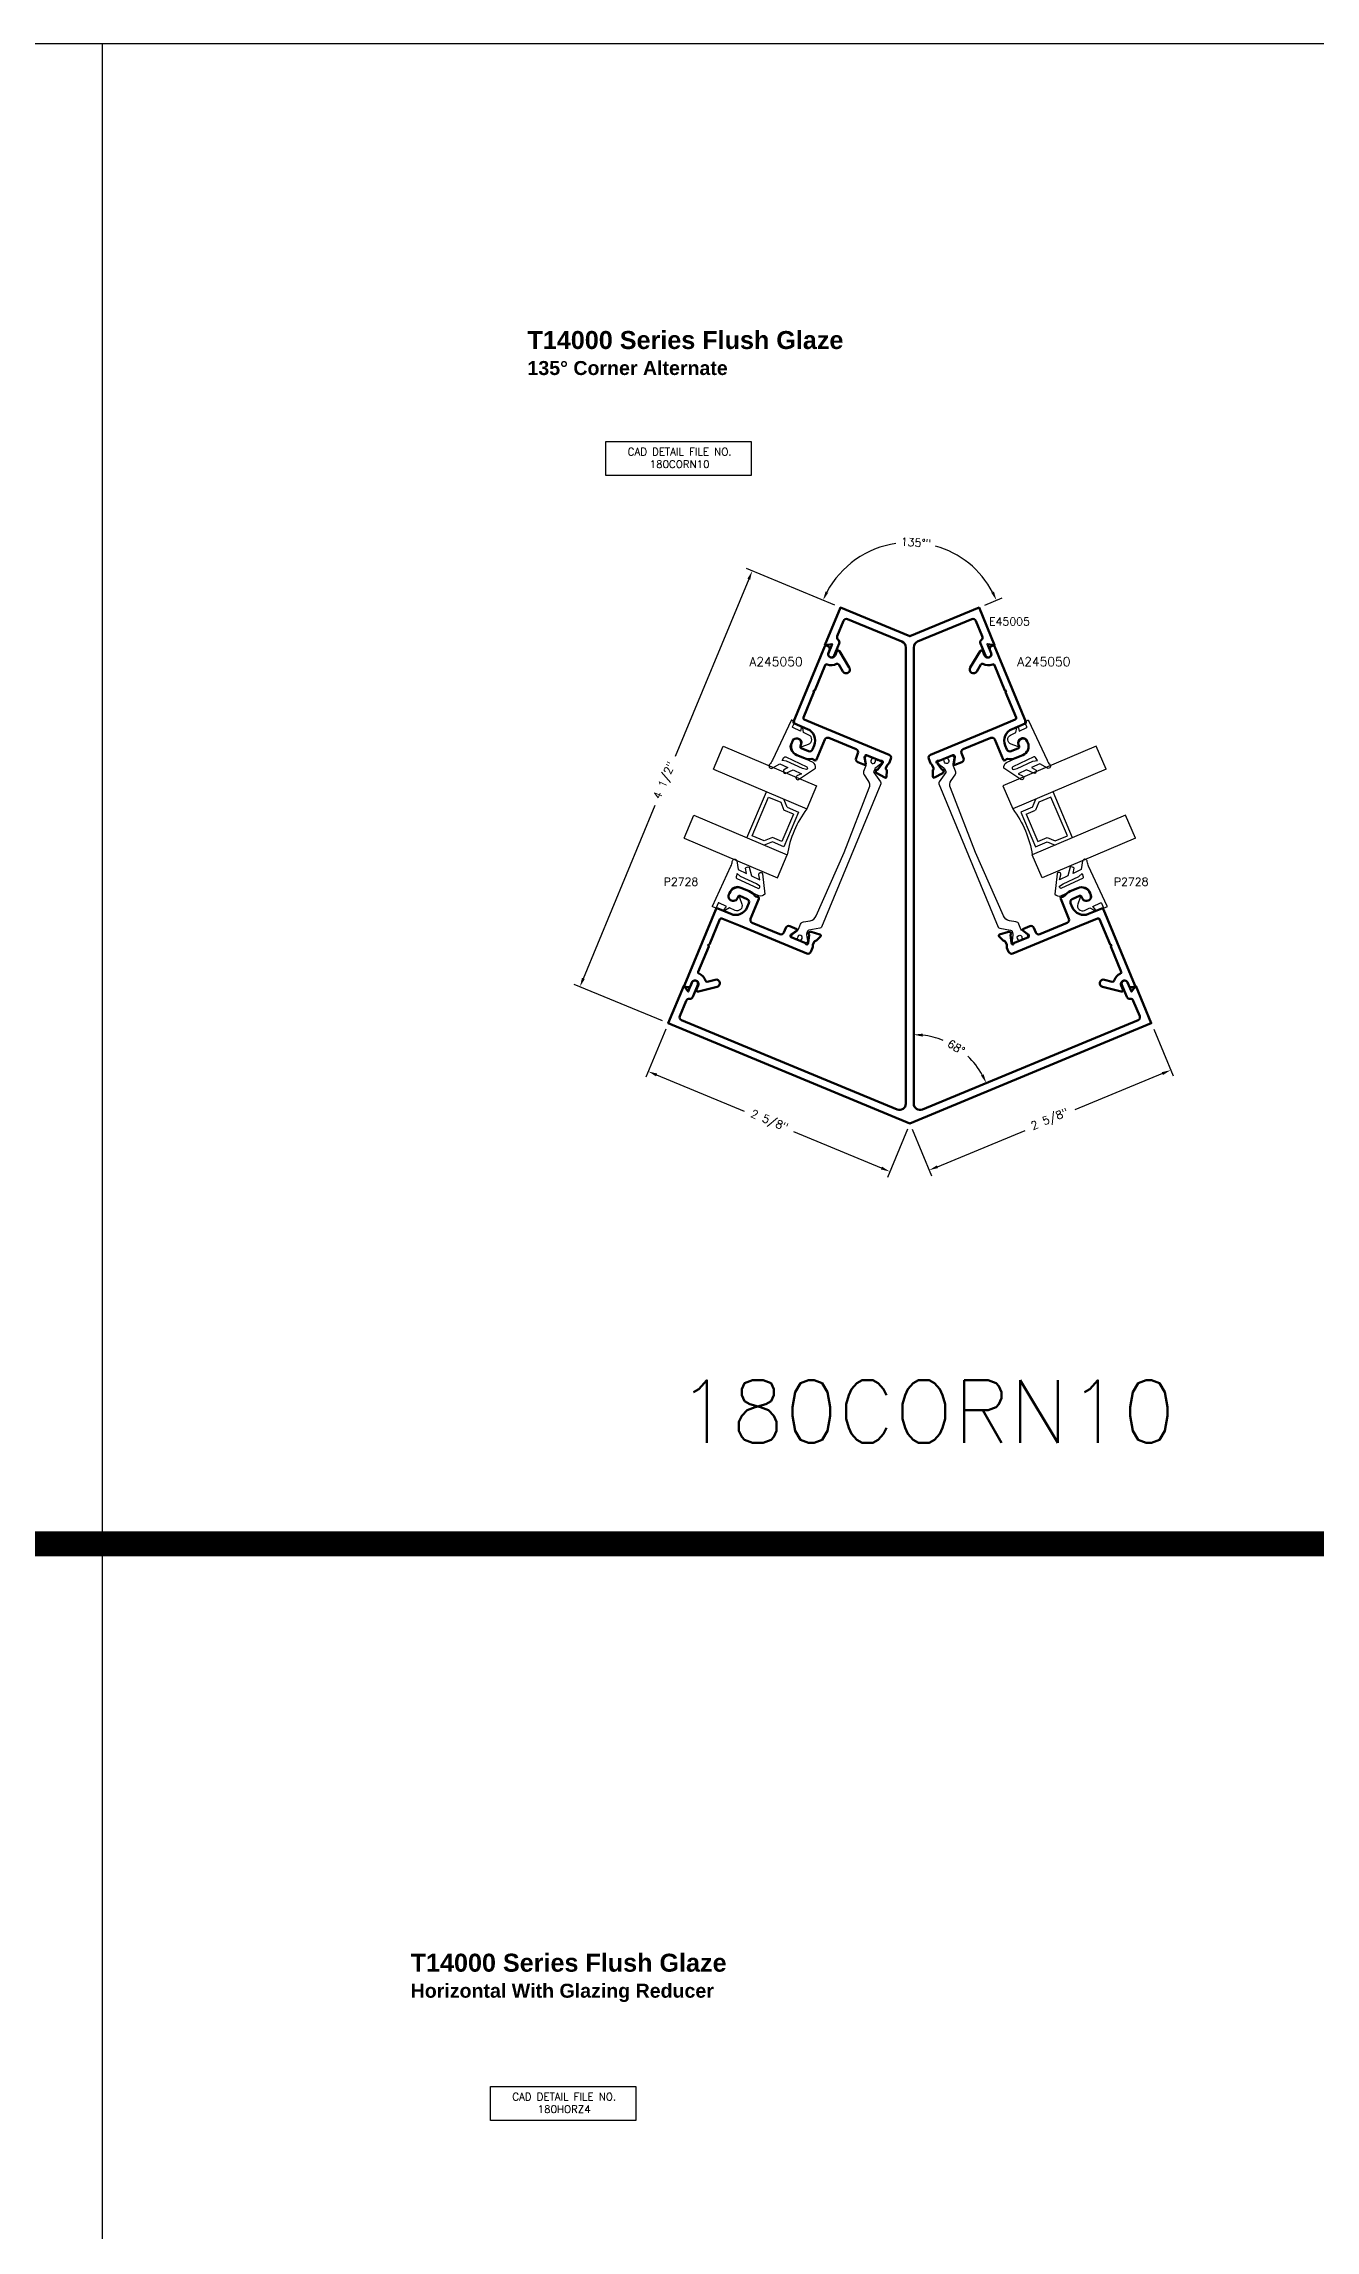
# Model space of a CAD drawing. Extents: x 0 to 139, y -15 to 75.
# Drawn here: x 92.1 to 104.82, y 53.02 to 74.88 of the extents above; entities that cross this region are included whole.
import ezdxf

# ---------------------------------------------------------------- set-up
doc = ezdxf.new("R2010")
doc.units = 0
doc.header["$MEASUREMENT"] = 0
doc.header["$PDMODE"] = 3
doc.layers.get('DEFPOINTS').update_dxf_attribs({"linetype": 'CONTINUOUS'})
for name, color, linetype in [('R-ANNO-DIMS', 3, 'CONTINUOUS'), ('R-ANNO-TEXT', 6, 'CONTINUOUS'), ('R-Det2', 2, 'CONTINUOUS'), ('R-OTLN', 1, 'CONTINUOUS'), ('Strip', 2, 'CONTINUOUS'), ('TITLE', 7, 'CONTINUOUS')]:
    doc.layers.add(name, color=color, linetype=linetype)
doc.styles.get("Standard").update_dxf_attribs({"font": 'simplex'})
doc.dimstyles.new('1X', dxfattribs={"dimtxt": 0.08, "dimasz": 0.09, "dimexe": 0.0625, "dimexo": 0.0625, "dimgap": 0.062, "dimtad": 0, "dimdec": 5, "dimzin": 4, "dimdsep": 46, "dimlunit": 5, "dimtxsty": 'Standard', "dimcen": 0, "dimclrd": 256, "dimclre": 256, "dimclrt": 256, "dimadec": 0, "dimazin": 1, "dimtfac": 1, "dimtdec": 5, "dimtofl": 0, "dimtmove": 0, "dimatfit": 3, "dimfxl": 0, "dimfrac": 2, "dimtolj": 1, "dimtzin": 4, "dimarcsym": 0})

# ---------------------------------------------------------------- blocks, each defined once
blk = doc.blocks.new('*D182')
at = {"layer": 'DEFPOINTS', "color": 0}
for p in [(103.178, 65.084), (100.763, 64.084), (100.957, 63.616)]:
    blk.add_point(p, dxfattribs=at)
at = {"layer": 'R-ANNO-DIMS', "lineweight": -2}
for p, q in [((103.202, 65.027), (103.396, 64.559)), ((103.289, 64.582), (102.414, 64.219)), ((100.787, 64.026), (100.981, 63.558)), ((101.04, 63.65), (101.916, 64.013))]:
    blk.add_line(p, q, dxfattribs=at)
at = {"layer": 'R-ANNO-DIMS'}
for points in [[(103.283, 64.596), (103.295, 64.568), (103.372, 64.616)], [(101.035, 63.664), (101.046, 63.637), (100.957, 63.616)]]:
    blk.add_solid(points, dxfattribs=at)
at = {"layer": 'R-ANNO-DIMS', "insert": (102.165, 64.116), "char_height": 0.08, "attachment_point": 5, "rotation": 22.5}
blk.add_mtext('\\A1;2 5/8"', dxfattribs=at)
blk = doc.blocks.new('*D183')
at = {"layer": 'DEFPOINTS', "color": 0}
for p in [(100.07, 69.242), (97.466, 65.45), (98.348, 65.084)]:
    blk.add_point(p, dxfattribs=at)
at = {"layer": 'R-ANNO-DIMS', "lineweight": -2}
for p, q in [((99.153, 69.524), (98.419, 67.751)), ((100.013, 69.266), (99.13, 69.631)), ((97.5, 65.533), (98.218, 67.267)), ((98.291, 65.108), (97.408, 65.474))]:
    blk.add_line(p, q, dxfattribs=at)
at = {"layer": 'R-ANNO-DIMS'}
for points in [[(99.14, 69.53), (99.167, 69.518), (99.188, 69.607)], [(97.486, 65.539), (97.514, 65.527), (97.466, 65.45)]]:
    blk.add_solid(points, dxfattribs=at)
at = {"layer": 'R-ANNO-DIMS', "insert": (98.319, 67.509), "char_height": 0.08, "attachment_point": 5, "rotation": 67.5}
blk.add_mtext('\\A1;4 1/2"', dxfattribs=at)
blk = doc.blocks.new('*D184')
at = {"layer": 'DEFPOINTS', "color": 0}
for p in [(98.348, 65.084), (100.763, 64.084), (100.564, 63.602)]:
    blk.add_point(p, dxfattribs=at)
at = {"layer": 'R-ANNO-DIMS', "lineweight": -2}
for p, q in [((98.324, 65.027), (98.125, 64.545)), ((98.232, 64.568), (99.107, 64.206)), ((100.481, 63.637), (99.605, 63.999)), ((100.739, 64.026), (100.54, 63.544))]:
    blk.add_line(p, q, dxfattribs=at)
at = {"layer": 'R-ANNO-DIMS'}
for points in [[(98.238, 64.582), (98.226, 64.554), (98.149, 64.603)], [(100.486, 63.651), (100.475, 63.623), (100.564, 63.602)]]:
    blk.add_solid(points, dxfattribs=at)
at = {"layer": 'R-ANNO-DIMS', "insert": (99.356, 64.102), "char_height": 0.08, "attachment_point": 5, "rotation": 337.5}
blk.add_mtext('\\A1;2 5/8"', dxfattribs=at)
blk = doc.blocks.new('*D185')
at = {"layer": 'DEFPOINTS', "color": 0}
for p in [(100.404, 69.822), (100.07, 69.242), (101.456, 69.242), (100.763, 68.955), (100.763, 68.955)]:
    blk.add_point(p, dxfattribs=at)
at = {"layer": 'R-ANNO-DIMS', "linetype": 'ByBlock', "lineweight": -2}
for p, q in [((100.013, 69.266), (99.839, 69.338)), ((101.514, 69.266), (101.688, 69.338))]:
    blk.add_line(p, q, dxfattribs=at)
for start, end in [(98.5056, 152.0028), (27.9972, 74.0015)]:
    blk.add_arc((100.763, 68.955), 0.938, start, end, dxfattribs=at)
at = {"layer": 'R-ANNO-DIMS'}
for points in [[(99.948, 69.389), (99.921, 69.402), (99.896, 69.314)], [(101.605, 69.402), (101.578, 69.389), (101.63, 69.314)]]:
    blk.add_solid(points, dxfattribs=at)
at = {"layer": 'R-ANNO-DIMS', "insert": (100.825, 69.891), "char_height": 0.08, "attachment_point": 5, "rotation": 356.2536}
blk.add_mtext('\\A1;135°"', dxfattribs=at)
blk = doc.blocks.new('1 inch glass')
at = {"layer": 'R-Det2', "color": 2}
for p, q in [((0, 1.014), (0, 0)), ((0.25, 1.014), (0.25, 0)), ((0.75, 1.014), (0.75, 0)), ((1, 1.014), (1, 0)), ((0.25, 0.438), (0.75, 0.438)), ((0.312, 0.188), (0.25, 0.25)), ((0.29, 0.267), (0.29, 0.398)), ((0.29, 0.398), (0.71, 0.398)), ((0.352, 0.205), (0.29, 0.267)), ((0.71, 0.267), (0.648, 0.205)), ((0.688, 0.188), (0.75, 0.25)), ((0.71, 0.398), (0.71, 0.267)), ((0, 0), (0.25, 0)), ((0.312, 0.063), (0.312, 0.188)), ((0.688, 0.063), (0.312, 0.063)), ((0.352, 0.103), (0.352, 0.205)), ((0.648, 0.103), (0.352, 0.103)), ((0.648, 0.103), (0.648, 0.205)), ((0.688, 0.188), (0.688, 0.063)), ((1, 0), (0.75, 0))]:
    blk.add_line(p, q, dxfattribs=at)
at = {"layer": 'R-Det2'}
for p, q in [((0, 1.014), (0.25, 1.014)), ((0.75, 1.014), (1, 1.014))]:
    blk.add_line(p, q, dxfattribs=at)
at = {"layer": 'R-Det2', "color": 2}
blk.add_arc((0.5, -0.998), 1.029, 75.9407, 104.0593, dxfattribs=at)
blk = doc.blocks.new('*D186')
at = {"layer": 'DEFPOINTS', "color": 0}
for p in [(100.803, 66.312), (103.045, 65.116), (101.358, 64.741), (100.803, 64.28), (100.889, 64.223)]:
    blk.add_point(p, dxfattribs=at)
at = {"layer": 'R-ANNO-DIMS', "linetype": 'ByBlock', "lineweight": -2}
for start, end in [(67.9674, 83.4187), (29.0813, 46.5295)]:
    blk.add_arc((100.803, 64.187), 0.784, start, end, dxfattribs=at)
at = {"layer": 'R-ANNO-DIMS'}
for points in [[(100.892, 64.951), (100.894, 64.981), (100.803, 64.971)], [(101.502, 64.575), (101.475, 64.562), (101.528, 64.487)]]:
    blk.add_solid(points, dxfattribs=at)
at = {"layer": 'R-ANNO-DIMS', "insert": (101.227, 64.846), "char_height": 0.08, "attachment_point": 5, "rotation": 327.2485}
blk.add_mtext('\\A1;68°', dxfattribs=at)
blk = doc.blocks.new('P2728 gasket')
at = {"layer": 'R-Det2'}
blk.add_lwpolyline([(86.461, 33.362), (86.567, 33.537, 0.301952), (86.52, 33.577), (86.32, 33.577, -0.414214), (86.24, 33.657), (86.24, 33.695, -0.388879), (86.276, 33.735), (86.292, 33.736, -0.440011), (86.336, 33.696), (86.336, 33.682, 0.668179), (86.353, 33.675), (86.401, 33.724, 0.668179), (86.366, 33.809), (86.307, 33.809), (86.279, 33.849, 0.836323), (86.264, 33.842), (86.273, 33.809), (86.189, 33.809, -0.414214), (86.183, 33.815), (86.183, 33.865, 0.414214), (86.177, 33.871), (86.149, 33.871, 0.414214), (86.143, 33.865), (86.143, 33.427, -0.083245), (86.135, 33.378), (86.135, 33.378)], format="xyb", dxfattribs=at)
at = {"layer": 'R-Det2', "lineweight": 25}
blk.add_lwpolyline([(86.235, 33.499, -0.372312), (86.249, 33.512), (86.48, 33.512, -0.668179), (86.49, 33.486), (86.448, 33.478), (86.274, 33.478), (86.23, 33.465)], format="xyb", close=True, dxfattribs=at)
at = {"layer": 'R-Det2'}
for points in [[(86.174, 33.352), (86.223, 33.426), (86.314, 33.426), (86.283, 33.384)], [(86.313, 33.359), (86.371, 33.426), (86.462, 33.426), (86.431, 33.388)]]:
    blk.add_lwpolyline(points, dxfattribs=at)
at = {"layer": 'R-Det2', "ltscale": 0.1}
for centre, radius, start, end in [((86.157, 33.369), 0.0237, 157.7655, 314.5007), ((86.313, 33.388), 0.0297, 188.4603, 270), ((86.446, 33.375), 0.0199, 139.7022, 319.7022)]:
    blk.add_arc(centre, radius, start, end, dxfattribs=at)

msp = doc.modelspace()

# ---------------------------------------------------------------- linework, layer by layer
at = {"layer": 'R-ANNO-TEXT'}
for points in [[(97.7257195, 70.9027709), (99.1771994, 70.9027709), (99.1771994, 70.5607081), (97.7257195, 70.5607081)], [(96.5716868, 54.4547799), (98.0231668, 54.4547799), (98.0231668, 54.1127171), (96.5716868, 54.1127171)]]:
    msp.add_lwpolyline(points, close=True, dxfattribs=at)
at = {"layer": 'R-OTLN', "lineweight": 50}
for points in [[(101.4248185, 69.1085702), (101.4884879, 68.9548587, -0.3350128188), (101.4791092, 68.9187057, 0.3350128188), (101.4697304, 68.8825527), (101.5198619, 68.7615245, 0.4142135624), (101.5603654, 68.7447474, 0.4142135624), (101.5771425, 68.7852508), (101.5394967, 68.8761357), (101.6116205, 68.8666404), (101.456251, 69.2417355), (100.7633414, 68.9547229), (100.0704317, 69.2417355), (99.9150622, 68.8666404), (99.987186, 68.8761357), (99.9495403, 68.7852508, 0.4142135624), (99.9663174, 68.7447474, 0.4142135624), (100.0068208, 68.7615245), (100.0569523, 68.8825527, 0.3350128188), (100.0475736, 68.9187057, -0.3350128188), (100.0381948, 68.9548587), (100.1018642, 69.1085702, -0.4142135624), (100.1423677, 69.1253473), (100.6850677, 68.9005536, -0.3033466836), (100.7233414, 68.843273), (100.7233414, 66.3115903), (100.7233414, 64.2799075, -0.534511136), (100.637615, 64.222627), (98.4815216, 65.1157101, -0.4142135624), (98.4647445, 65.1562136), (98.5284139, 65.3099251, -0.3350128188), (98.5606097, 65.3288573, 0.3350128188), (98.5928055, 65.3477896), (98.6429371, 65.4688178, 0.4142135624), (98.62616, 65.5093213, 0.4142135624), (98.5856565, 65.4925442), (98.5480108, 65.4016593), (98.5037257, 65.4593727), (98.3483563, 65.0842776), (100.7633414, 64.083958), (103.1783265, 65.0842776), (103.022957, 65.4593727), (102.9786719, 65.4016593), (102.9410262, 65.4925442, 0.4142135624), (102.9005228, 65.5093213, 0.4142135624), (102.8837457, 65.4688178), (102.9338772, 65.3477896, 0.3350128188), (102.966073, 65.3288573, -0.3350128188), (102.9982688, 65.3099251), (103.0619382, 65.1562136, -0.4142135624), (103.0451612, 65.1157101), (100.8890677, 64.222627, -0.534511136), (100.8033414, 64.2799075), (100.8033414, 66.3115903), (100.8033414, 68.843273, -0.3033466836), (100.841615, 68.9005536), (101.3843151, 69.1253473, -0.4142135624)], [(99.8048284, 67.7191058, 0.6018699121), (99.8312194, 67.7216074), (99.9138842, 67.9211778, -0.4142135227), (99.9543876, 67.9379548), (100.2287326, 67.8243174, -0.4142135624), (100.2455097, 67.783814), (100.2260553, 67.7368469, 0.4142135624), (100.2428323, 67.6963435), (100.3121422, 67.6676344, 0.5855240683), (100.3227716, 67.675999), (100.3121006, 67.7441426, -0.1378721067), (100.312846, 67.750394), (100.3161283, 67.758318, -0.4142135624), (100.3313271, 67.7646135), (100.4693489, 67.707443, 0.2134217653), (100.4788432, 67.7077073, -0.6885002581), (100.4946331, 67.6927729), (100.49227, 67.6870677, -0.0655434628), (100.4907036, 67.6843548), (100.4436617, 67.6230485, -0.2679491924), (100.4329145, 67.6185969), (100.4298385, 67.618597, 0.5773502692), (100.4216614, 67.6079405), (100.4278619, 67.5901053, 0.1763269807), (100.4332377, 67.5842386), (100.5149095, 67.541723, 0.5486187866), (100.5319024, 67.5515339), (100.5344418, 67.6096952, 0.2637246696), (100.5292245, 67.6199136, -0.3595082375), (100.5248816, 67.6340762), (100.5381737, 67.6661662, -0.1709600937), (100.5434987, 67.6721004, 0.1709600937), (100.5568111, 67.6869358), (100.5741749, 67.7288558, 0.4142135624), (100.5573979, 67.7693592), (99.8906246, 68.0455458), (99.7084627, 68.1209997, -0.4142135548), (99.7003448, 68.1405981), (99.8055928, 68.3946892), (99.8001808, 68.4077548), (99.8132465, 68.4131668), (99.9177222, 68.6653935, -0.4248240487), (99.937817, 68.6732953, 0.2406167621), (100.0321603, 68.6773987, -0.4075531512), (100.0524348, 68.6720426), (100.0942981, 68.6019684, 1), (100.1586834, 68.6404332), (100.0598756, 68.8058254, 0.6166803597), (100.0331403, 68.8038727), (100.015827, 68.7620745, -1), (99.9511554, 68.7888623), (99.9619193, 68.8148487, 0.4142135227), (99.9451422, 68.8553522), (99.9288462, 68.8621022, 0.4142135624), (99.9157806, 68.8566903), (99.6023577, 68.1000207, 0.4142135548), (99.6104756, 68.0804222), (99.7409714, 68.0263547, -0.4142135624), (99.8086209, 67.8630343), (99.7913998, 67.8214588, -0.4142135624), (99.7508963, 67.8046818), (99.6779108, 67.8349134, -0.4142135624), (99.6697928, 67.8545118), (99.6753421, 67.867909, 1), (99.5894214, 67.9034986), (99.583108, 67.8882593, 0.4142280404), (99.6334361, 67.7667441), (99.7098554, 67.7350892, 0.150223691), (99.7829819, 67.7281586, -0.3073785524), (99.8048251, 67.7191108, 0.0000121516)], [(101.7218543, 67.7191058, -0.6018699121), (101.6954633, 67.7216074), (101.6127986, 67.9211778, 0.4142135227), (101.5722951, 67.9379548), (101.2979502, 67.8243174, 0.4142135624), (101.2811731, 67.783814), (101.3006275, 67.7368469, -0.4142135624), (101.2838504, 67.6963435), (101.2145406, 67.6676344, -0.5855240683), (101.2039111, 67.675999), (101.2145821, 67.7441426, 0.1378721067), (101.2138367, 67.750394), (101.2105545, 67.758318, 0.4142135624), (101.1953557, 67.7646135), (101.0573338, 67.707443, -0.2134217653), (101.0478395, 67.7077073, 0.6885002581), (101.0320496, 67.6927729), (101.0344128, 67.6870677, 0.0655434628), (101.0359791, 67.6843548), (101.083021, 67.6230485, 0.2679491924), (101.0937682, 67.6185969), (101.0968443, 67.618597, -0.5773502692), (101.1050213, 67.6079405), (101.0988208, 67.5901053, -0.1763269807), (101.093445, 67.5842386), (101.0117733, 67.541723, -0.5486187866), (100.9947803, 67.5515339), (100.992241, 67.6096952, -0.2637246696), (100.9974583, 67.6199136, 0.3595082375), (101.0018012, 67.6340762), (100.988509, 67.6661662, 0.1709600937), (100.9831841, 67.6721004, -0.1709600937), (100.9698716, 67.6869358), (100.9525078, 67.7288558, -0.4142135624), (100.9692849, 67.7693592), (101.6360581, 68.0455458), (101.81822, 68.1209997, 0.4142135548), (101.8263379, 68.1405981), (101.7210899, 68.3946892), (101.7265019, 68.4077548), (101.7134363, 68.4131668), (101.6089605, 68.6653935, 0.4248240487), (101.5888658, 68.6732953, -0.2406167621), (101.4945225, 68.6773987, 0.4075531512), (101.474248, 68.6720426), (101.4323847, 68.6019684, -1), (101.3679994, 68.6404332), (101.4668071, 68.8058254, -0.6166803597), (101.4935424, 68.8038727), (101.5108558, 68.7620745, 1), (101.5755273, 68.7888623), (101.5647634, 68.8148487, -0.4142135227), (101.5815405, 68.8553522), (101.5978366, 68.8621022, -0.4142135624), (101.6109022, 68.8566903), (101.9243251, 68.1000207, -0.4142135548), (101.9162071, 68.0804222), (101.7857113, 68.0263547, 0.4142135624), (101.7180618, 67.8630343), (101.7352829, 67.8214588, 0.4142135624), (101.7757864, 67.8046818), (101.8487719, 67.8349134, 0.4142135624), (101.8568899, 67.8545118), (101.8513406, 67.867909, -1), (101.9372614, 67.9034986), (101.9435748, 67.8882593, -0.4142280404), (101.8932467, 67.7667441), (101.8168273, 67.7350892, -0.150223691), (101.7437008, 67.7281586, 0.3073785524), (101.7218577, 67.7191108, -0.0000121516)], [(99.2375429, 66.3495573, -0.6018699121), (99.2544351, 66.3291271), (99.1717704, 66.1295567, 0.4142135227), (99.1885475, 66.0890533), (99.4628925, 65.9754159, 0.4142135624), (99.5033959, 65.9921929), (99.5228503, 66.03916, -0.4142135624), (99.5633538, 66.0559371), (99.6326636, 66.027228, -0.5855240683), (99.6342651, 66.0137972), (99.5785347, 65.9731579, 0.1378721067), (99.5746415, 65.9682105), (99.5713592, 65.9602864, 0.4142135624), (99.5776548, 65.9450876), (99.7156766, 65.8879171, -0.2134217653), (99.7222032, 65.8810167, 0.6885002581), (99.7439286, 65.8804118), (99.7462918, 65.886117, 0.0655434628), (99.7471025, 65.8891429), (99.7571889, 65.9657566, 0.2679491924), (99.7527373, 65.9765038), (99.7505622, 65.9786789, -0.5773502692), (99.7523154, 65.9919962), (99.7693112, 66.0002231, -0.1763269807), (99.7772608, 66.0005702), (99.8650745, 65.9728827, -0.5486187866), (99.870153, 65.9539295), (99.8308224, 65.9110077, -0.2637246696), (99.8199077, 65.9074713, 0.3595082375), (99.8068223, 65.9005277), (99.7935302, 65.8684377, 0.1709600937), (99.7930994, 65.8604763, -0.1709600937), (99.7920225, 65.8405728), (99.7746587, 65.7986528, -0.4142135624), (99.7341552, 65.7818757), (99.067382, 66.0580622), (98.8852201, 66.1335162, 0.4142135548), (98.8656217, 66.1253982), (98.7603737, 65.8713071), (98.7473081, 65.8658952), (98.7527201, 65.8528296), (98.6482444, 65.6006028, 0.4248240487), (98.6568661, 65.5808063, -0.2406167621), (98.7206753, 65.511194, 0.4075531512), (98.7387989, 65.5006451), (98.8179506, 65.5205931, -1), (98.8362792, 65.4478672), (98.6494616, 65.4007849, -0.6166803597), (98.6319377, 65.4210703), (98.6492511, 65.4628685, 1), (98.5845795, 65.4896563), (98.5738156, 65.4636699, -0.4142135227), (98.5333122, 65.4468929), (98.5170161, 65.4536429, -0.4142135624), (98.5116041, 65.4667085), (98.8250269, 66.2233782, -0.4142135548), (98.8446253, 66.2314961), (98.9751313, 66.1774531, 0.4142135624), (99.1384517, 66.2451027), (99.1556728, 66.2866782, 0.4142135624), (99.1388957, 66.3271816), (99.0659102, 66.3574132, 0.4142135624), (99.0463117, 66.3492953), (99.0407624, 66.3358981, -1), (98.9548416, 66.3714876), (98.9611532, 66.3867277, -0.4142280404), (99.0826647, 66.4370645), (99.1590848, 66.4054113, -0.150223691), (99.2156937, 66.3586037, 0.3073785524), (99.2375369, 66.349556, -0.0000121516)], [(102.2891399, 66.3495573, 0.6018699121), (102.2722476, 66.3291271), (102.3549123, 66.1295567, -0.4142135227), (102.3381352, 66.0890533), (102.0637903, 65.9754159, -0.4142135624), (102.0232868, 65.9921929), (102.0038324, 66.03916, 0.4142135624), (101.963329, 66.0559371), (101.8940191, 66.027228, 0.5855240683), (101.8924176, 66.0137972), (101.948148, 65.9731579, -0.1378721067), (101.9520413, 65.9682105), (101.9553235, 65.9602864, -0.4142135624), (101.949028, 65.9450876), (101.8110061, 65.8879171, 0.2134217653), (101.8044795, 65.8810167, -0.6885002581), (101.7827541, 65.8804118), (101.780391, 65.886117, -0.0655434628), (101.7795802, 65.8891429), (101.7694938, 65.9657566, -0.2679491924), (101.7739454, 65.9765038), (101.7761206, 65.9786789, 0.5773502692), (101.7743673, 65.9919962), (101.7573716, 66.0002231, 0.1763269807), (101.749422, 66.0005702), (101.6616082, 65.9728827, 0.5486187866), (101.6565297, 65.9539295), (101.6958604, 65.9110077, 0.2637246696), (101.7067751, 65.9074713, -0.3595082375), (101.7198605, 65.9005277), (101.7331526, 65.8684377, -0.1709600937), (101.7335833, 65.8604763, 0.1709600937), (101.7346602, 65.8405728), (101.752024, 65.7986528, 0.4142135624), (101.7925275, 65.7818757), (102.4593008, 66.0580622), (102.6414626, 66.1335162, -0.4142135548), (102.6610611, 66.1253982), (102.766309, 65.8713071), (102.7793746, 65.8658952), (102.7739627, 65.8528296), (102.8784384, 65.6006028, -0.4248240487), (102.8698166, 65.5808063, 0.2406167621), (102.8060074, 65.511194, -0.4075531512), (102.7878838, 65.5006451), (102.7087321, 65.5205931, 1), (102.6904035, 65.4478672), (102.8772211, 65.4007849, 0.6166803597), (102.894745, 65.4210703), (102.8774316, 65.4628685, -1), (102.9421032, 65.4896563), (102.9528671, 65.4636699, 0.4142135227), (102.9933706, 65.4468929), (103.0096666, 65.4536429, 0.4142135624), (103.0150786, 65.4667085), (102.7016559, 66.2233782, 0.4142135548), (102.6820574, 66.2314961), (102.5515514, 66.1774531, -0.4142135624), (102.388231, 66.2451027), (102.3710099, 66.2866782, -0.4142135624), (102.387787, 66.3271816), (102.4607726, 66.3574132, -0.4142135624), (102.480371, 66.3492953), (102.4859203, 66.3358981, 1), (102.5718411, 66.3714876), (102.5655295, 66.3867277, 0.4142280404), (102.444018, 66.4370645), (102.3675979, 66.4054113, 0.150223691), (102.310989, 66.3586037, -0.3073785524), (102.2891458, 66.349556, 0.0000121516)]]:
    msp.add_lwpolyline(points, format="xyb", close=True, dxfattribs=at)
at = {"layer": 'Strip'}
for points in [[(100.4718284, 67.6757645), (100.4242001, 67.639218, 0.1316524976), (100.4093127, 67.6198163), (100.402423, 67.6031832, 0.2586175844), (100.4037194, 67.5918046), (100.4704135, 67.4983029, -0.2586175844), (100.4725742, 67.4793387), (99.8792234, 66.046863, -0.2586175844), (99.8642858, 66.0349811), (99.755315, 66.0167457, 0.2586175844), (99.7403774, 66.0048638), (99.735158, 65.992263, 0.1316524976), (99.731966, 65.9680169), (99.739802, 65.9084963, -0.1316524976), (99.73927, 65.9044553), (99.7361602, 65.8969476, -0.4142135624), (99.7155844, 65.8884248), (99.6973979, 65.8959579, -0.4142135624), (99.6952672, 65.9011019), (99.6816272, 65.9067517, -0.4142135624), (99.6773659, 65.9170396), (99.6790504, 65.9211063, -0.1095524007), (99.6810062, 65.9238991, 0.5486632537), (99.6740895, 65.9631411, 0.5486632537), (99.6414504, 65.9402837, -0.1095524007), (99.6408586, 65.9369259), (99.6391741, 65.9328591, -0.4142135624), (99.6288862, 65.9285978), (99.6152463, 65.9342476, -0.4142135624), (99.6101023, 65.9321169), (99.5919158, 65.93965, -0.4142135624), (99.583393, 65.9602258), (99.5865028, 65.9677336, -0.1316524976), (99.5889841, 65.9709672), (99.6366124, 66.0075137, 0.1316524976), (99.6514998, 66.0269154), (99.6717517, 66.0758077, -0.2586175844), (99.7016269, 66.0995715), (99.7675499, 66.1106032, 0.2586175844), (99.8273003, 66.1581308), (100.1068045, 66.7917602), (100.3571809, 67.4373756, 0.2586175844), (100.348538, 67.5132327), (100.309724, 67.5676479, -0.2586175844), (100.3054026, 67.6055764), (100.3256545, 67.6544687, 0.1316524976), (100.3288465, 67.6787148), (100.3210105, 67.7382353, -0.1316524976), (100.3215425, 67.7422764), (100.3246523, 67.7497841, -0.4142135624), (100.3452281, 67.7583069), (100.3634147, 67.7507738, -0.4142135624), (100.3655453, 67.7456298), (100.3791853, 67.73998, -0.4142135624), (100.3834467, 67.7296921), (100.3817622, 67.7256254, -0.1095524007), (100.3798063, 67.7228326, 0.5486632537), (100.386723, 67.6835905), (100.386723, 67.6835905, 0.5486632537), (100.4193621, 67.706448, -0.1095524007), (100.4199539, 67.7098058), (100.4216384, 67.7138726, -0.4142135624), (100.4319263, 67.7181339), (100.4455663, 67.7124841, -0.4142135624), (100.4507102, 67.7146148), (100.4688968, 67.7070817, -0.4142135624), (100.4774195, 67.6865059), (100.4743097, 67.6789981, -0.1316524976)], [(101.0548543, 67.6757645), (101.1024826, 67.639218, -0.1316524976), (101.11737, 67.6198163), (101.1242597, 67.6031832, -0.2586175844), (101.1229633, 67.5918046), (101.0562692, 67.4983029, 0.2586175844), (101.0541085, 67.4793387), (101.6474594, 66.046863, 0.2586175844), (101.662397, 66.0349811), (101.7713677, 66.0167457, -0.2586175844), (101.7863053, 66.0048638), (101.7915247, 65.992263, -0.1316524976), (101.7947168, 65.9680169), (101.7868807, 65.9084963, 0.1316524976), (101.7874127, 65.9044553), (101.7905226, 65.8969476, 0.4142135624), (101.8110983, 65.8884248), (101.8292849, 65.8959579, 0.4142135624), (101.8314156, 65.9011019), (101.8450555, 65.9067517, 0.4142135624), (101.8493169, 65.9170396), (101.8476324, 65.9211063, 0.1095524007), (101.8456766, 65.9238991, -0.5486632537), (101.8525932, 65.9631411, -0.5486632537), (101.8852323, 65.9402837, 0.1095524007), (101.8858242, 65.9369259), (101.8875087, 65.9328591, 0.4142135624), (101.8977965, 65.9285978), (101.9114365, 65.9342476, 0.4142135624), (101.9165804, 65.9321169), (101.934767, 65.93965, 0.4142135624), (101.9432897, 65.9602258), (101.9401799, 65.9677336, 0.1316524976), (101.9376987, 65.9709672), (101.8900704, 66.0075137, -0.1316524976), (101.8751829, 66.0269154), (101.8549311, 66.0758077, 0.2586175844), (101.8250559, 66.0995715), (101.7591328, 66.1106032, -0.2586175844), (101.6993824, 66.1581308), (101.4198782, 66.7917602), (101.1695019, 67.4373756, -0.2586175844), (101.1781447, 67.5132327), (101.2169587, 67.5676479, 0.2586175844), (101.2212801, 67.6055764), (101.2010283, 67.6544687, -0.1316524976), (101.1978362, 67.6787148), (101.2056722, 67.7382353, 0.1316524976), (101.2051402, 67.7422764), (101.2020304, 67.7497841, 0.4142135624), (101.1814546, 67.7583069), (101.1632681, 67.7507738, 0.4142135624), (101.1611374, 67.7456298), (101.1474975, 67.73998, 0.4142135624), (101.1432361, 67.7296921), (101.1449206, 67.7256254, 0.1095524007), (101.1468764, 67.7228326, -0.5486632537), (101.1399597, 67.6835905), (101.1399597, 67.6835905, -0.5486632537), (101.1073206, 67.706448, 0.1095524007), (101.1067288, 67.7098058), (101.1050443, 67.7138726, 0.4142135624), (101.0947564, 67.7181339), (101.0811165, 67.7124841, 0.4142135624), (101.0759725, 67.7146148), (101.057786, 67.7070817, 0.4142135624), (101.0492632, 67.6865059), (101.052373, 67.6789981, 0.1316524976)]]:
    msp.add_lwpolyline(points, format="xyb", close=True, dxfattribs=at)
at = {"layer": 'TITLE'}
for p, q in [((133.9080005, 74.8789502), (5.25, 74.8789502)), ((92.688667, 74.8789502), (92.688667, -0.1210498))]:
    msp.add_line(p, q, dxfattribs=at)
at = {"layer": 'TITLE', "const_width": 0.25}
msp.add_lwpolyline([(0.25, 59.8789502), (138.9080005, 59.8789502)], dxfattribs=at)

# ---------------------------------------------------------------- block references
at = {"layer": 'R-Det2'}
for name, p, rotation in [('P2728 gasket', (7.1923742, 73.8253514), 334.9999999999999), ('1 inch glass', (99.4410277, 66.5376904), 67.00000000000001), ('P2728 gasket', (166.4964249, 133.3548991), 205.0000000000001)]:
    msp.add_blockref(name, p, dxfattribs=dict(at, rotation=rotation))
at = {"layer": 'R-Det2', "xscale": -1}
for name, p, rotation in [('P2728 gasket', (194.3343085, 73.8253514), 25.00000000000007), ('1 inch glass', (102.0856551, 66.5376904), 293), ('P2728 gasket', (35.0302578, 133.3548991), 154.9999999999999)]:
    msp.add_blockref(name, p, dxfattribs=dict(at, rotation=rotation))

# ---------------------------------------------------------------- texts
at = {"layer": 'R-ANNO-TEXT', "char_height": 0.075, "width": 1.875, "attachment_point": 2}
for s, insert in [('CAD DETAIL FILE NO.\\P180CORN10', (98.4624018, 70.8371881)), ('CAD DETAIL FILE NO.\\P180HORZ4', (97.3083691, 54.3891972))]:
    msp.add_mtext(s, dxfattribs=dict(at, insert=insert))
at = {"layer": 'R-ANNO-TEXT'}
for s, insert, char_height, attachment_point in [('E45005', (101.5562508, 69.1019727), 0.08, 4), ('A245050', (99.1598719, 68.7454259), 0.09, 1), ('A245050', (101.8378976, 68.7454259), 0.09, 1), ('\\A1;P2728', (98.303035, 66.500476), 0.08, 4), ('\\A1;P2728', (102.8036343, 66.500476), 0.08, 4)]:
    msp.add_mtext(s, dxfattribs=dict(at, insert=insert, char_height=char_height, attachment_point=attachment_point))
at = {"layer": 'TITLE'}
msp.add_text('180CORN10', height=0.625, dxfattribs=at).set_placement((98.4398088, 60.8900479))
at = {"layer": 'TITLE', "char_height": 0.18, "width": 7.44, "attachment_point": 1}
for s, insert in [('{\\fArial|b1|i0|c0|p34;T14000 Series Flush Glaze\\P\\H0.7778x;135° Corner Alternate}', (96.9413281, 72.0064337, 6.2106922)), ('{\\fArial|b1|i0|c0|p34;\\PT14000 Series Flush Glaze\\P\\H0.7778x;Horizontal With Glazing Reducer}', (95.773327, 56.0815786, 6.2106922))]:
    msp.add_mtext(s, dxfattribs=dict(at, insert=insert))

# ---------------------------------------------------------------- dimensions: what is measured, and where the dimension line sits
at = {"layer": 'R-ANNO-DIMS'}
for base, line1, line2, override, picture, middle in [((100.4042278, 69.8216998), ((100.7633414, 68.9547229), (100.0704317, 69.2417355)), ((101.456251, 69.2417355), (100.7633414, 68.9547229)), {"dimdec": 0, "dimpost": '"', "dimarcsym": 1}, '*D185', (100.8246582, 69.8911265)), ((101.357684, 64.7414606), ((103.0451612, 65.1157101), (100.8890677, 64.222627)), ((100.8033414, 64.2799075), (100.8033414, 66.3115903)), {"dimdec": 0, "dimpost": '', "dimarcsym": 1}, '*D186', (101.2274607, 64.8464467))]:
    dim = msp.add_angular_dim_2l(base=base, line1=line1, line2=line2, dimstyle='1X', override=override, dxfattribs=at)
    dim.commit()
    dim.dimension.update_dxf_attribs({"geometry": picture, "text_midpoint": middle, "dimtype": 162})
dim = msp.add_linear_dim(base=(97.465734, 65.4498717), p1=(100.0704317, 69.2417355), p2=(98.3483563, 65.0842776), angle=247.5, text='4 1/2"', dimstyle='1X', override={"dimpost": '"'}, dxfattribs=at)
dim.commit()
dim.dimension.update_dxf_attribs({"geometry": '*D183', "text_midpoint": (98.3185904, 67.5088494), "dimtype": 161})
for p1, distance, picture, middle in [((98.3483563, 65.0842776), -0.5214095, '*D184', (99.3563141, 64.1023983)), ((103.1783265, 65.0842776), 0.5064885, '*D182', (102.1646587, 64.1161835))]:
    dim = msp.add_aligned_dim(p1=p1, p2=(100.7633414, 64.083958), distance=distance, dimstyle='1X', override={"dimpost": '"'}, dxfattribs=at)
    dim.commit()
    dim.dimension.update_dxf_attribs({"geometry": picture, "text_midpoint": middle})

doc.saveas('drawing.dxf')
